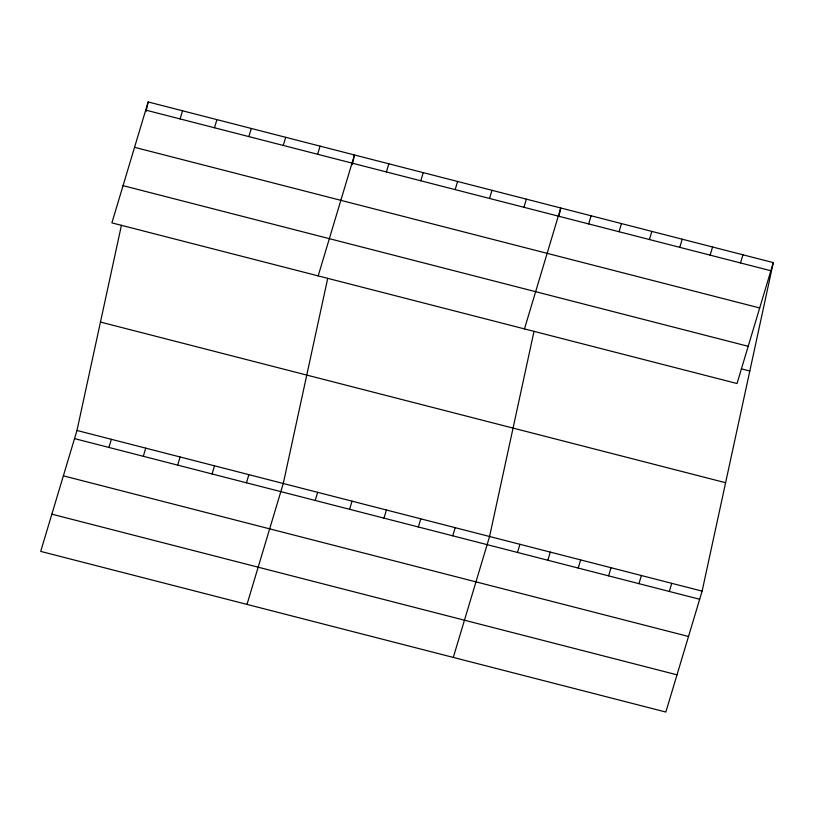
<?xml version="1.0" encoding="UTF-8"?>
<svg xmlns="http://www.w3.org/2000/svg" width="814" height="814" viewBox="0 0 814 814"><rect width="100%" height="100%" fill="white"/><g stroke="black" fill="none" stroke-linecap="round" stroke-linejoin="round"><path stroke-width="1.22" d="M773.3 262.607L737.026 383.526L111.884 222.873L148.158 101.954L773.3 262.607L702.116 591.127L665.842 712.047L40.7 551.393L76.974 430.474L121.439 225.254M146.072 111.589L148.158 101.954M327.737 278.276L283.272 483.485L246.998 604.405M352.37 164.601L354.456 154.965L318.182 275.885M534.035 331.288L489.57 536.507L453.296 657.427M558.923 216.412L560.754 207.987L524.47 328.907M180.098 118.925L182.54 110.785M108.923 447.446L111.355 439.306M214.479 127.767L216.921 119.627M143.305 456.288L145.747 448.148M248.87 136.599L251.312 128.459M177.686 465.12L180.128 456.98M283.252 145.431L285.694 137.301M212.067 473.962L214.509 465.822M317.633 154.273L320.075 146.133M246.449 482.794L248.891 474.654M386.396 171.947L388.838 163.807M315.211 500.468L317.653 492.328M420.777 180.779L423.219 172.639M349.593 509.299L352.035 501.159M455.158 189.611L457.6 181.481M383.984 518.142L386.426 510.002M489.55 198.453L491.992 190.313M418.365 526.973L420.807 518.833M523.931 207.285L526.373 199.145M452.747 535.805L455.189 527.665M588.675 223.931L591.117 215.791M517.49 552.452L519.932 544.312M619.037 231.725L621.479 223.596M547.853 560.256L550.295 552.116M649.399 239.53L651.841 231.39M578.225 568.05L580.657 559.92M679.771 247.334L682.203 239.194M608.587 575.854L611.029 567.714M710.134 255.138L712.576 246.998M638.949 583.658L641.391 575.518M740.496 262.942L742.938 254.802M669.312 591.463L671.754 583.323M145.716 110.094L770.858 270.747M134.554 147.314L759.696 307.967M123.046 185.653L748.188 346.306M741.31 368.834L749.806 371.021M100.468 322.059L725.61 482.712M76.974 430.474L702.116 591.127M74.532 438.614L699.674 599.267M63.37 475.834L688.512 636.487M51.862 514.173L677.004 674.826"/></g></svg>
